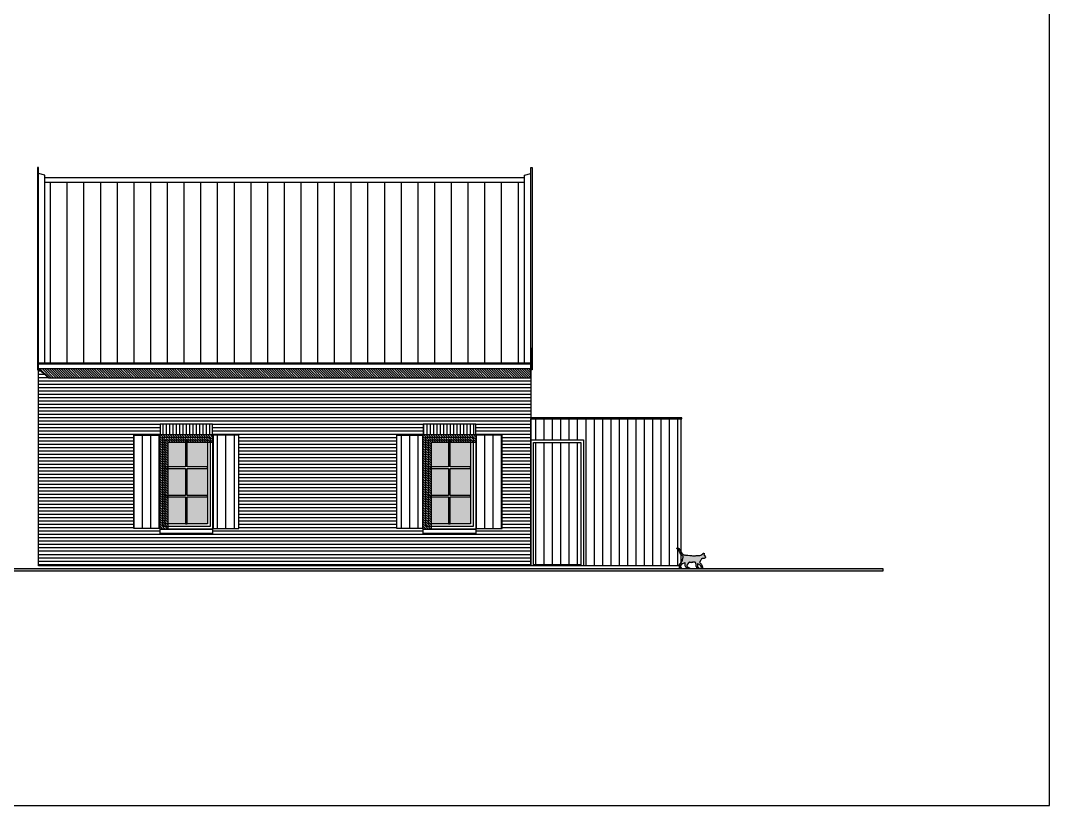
# Model space of a CAD drawing. Header units: millimetres. Extents: x 194362 to 347421, y -189721 to -131700.
# Drawn here: x 327867 to 347421, y -161557 to -146629 of the extents above; entities that cross this region are included whole.
import ezdxf

# ---------------------------------------------------------------- set-up
doc = ezdxf.new("R2010")
doc.units = ezdxf.units.MM
for name, color, linetype in [('arc-glas', 5, 'Continuous'), ('arcering', 5, 'Continuous'), ('grijs03', 252, 'Continuous'), ('KOZIJN', 1, 'Continuous'), ('LAYER_1', 7, 'Continuous'), ('zicht', 5, 'Continuous')]:
    doc.layers.add(name, color=color, linetype=linetype)
doc.layers.add('hulp', color=6, linetype='Continuous', plot=False)

# ---------------------------------------------------------------- blocks, each defined once
blk = doc.blocks.new('Animale (12)')
at = {"layer": 'LAYER_1', "linetype": 'Continuous'}
blk.add_lwpolyline([(-17, 9.9), (-15.5, 8.7), (-14.6, 8.4), (-13.5, 8), (-13.6, 8.3), (-12.4, 7.9), (-10.8, 8), (-9.1, 8), (-7.5, 7.9), (-4.2, 7.3), (-1, 7), (1.3, 6.6), (3.6, 6.4), (5.9, 6.6), (7, 6.8), (8.1, 7), (9.4, 7.4), (10.2, 7.5), (11.2, 7.6), (14, 7.3), (14.2, 7.4), (15.1, 7.3), (17, 7.8), (18.6, 9), (19.5, 9.4), (20, 10.1), (20.8, 10.7), (21.2, 11.3), (21.4, 11.6), (21.8, 11.8), (22, 11.5), (21.9, 11), (21.8, 10.6), (22.7, 11.2), (23.2, 11.6), (23.4, 11.6), (23.2, 10.4), (23, 9.5), (22.7, 8.8), (23.5, 8.2), (24.6, 7), (24.7, 6.3), (25.2, 5.4), (25.6, 4.6), (25.8, 4), (25.8, 3.7), (25.5, 3.3), (25.4, 2.9), (25.2, 2.6), (24.7, 2.1), (24.2, 2), (23.9, 1.7), (23.4, 1.7), (22.3, 1.9), (21, 1.9), (20.2, 1.8), (19.7, 1.5), (19, 1.1), (19, 1.4), (18, 0.2), (18, 0.6), (17.7, -0.6), (17.3, -1.2), (16.6, -2), (15.8, -3.5), (15.6, -3.2), (15.4, -4), (15.1, -4.7), (14.7, -5), (14.9, -6), (15.7, -7.1), (16.8, -8.1), (17.6, -9), (18.1, -9.7), (18.8, -11.1), (19.8, -13), (20.4, -14.9), (20.4, -16.4), (20.2, -17.1), (19.8, -17.1), (19.2, -16.9), (18.7, -16.4), (18.1, -16), (17.4, -14.2), (16.7, -12.3), (15.7, -10.8), (14.6, -10.2), (13.6, -9.7), (12.5, -9.1), (11.4, -8.4), (10.8, -7.9), (10.7, -8.8), (10.5, -10.8), (10.6, -12.4), (10.6, -13.5), (11, -14.4), (11.7, -15), (12.6, -15.5), (13.1, -15.9), (13.3, -16.2), (13.4, -16.6), (13.1, -16.9), (11.3, -17), (10, -16.7), (9.6, -16.4), (9.1, -15.7), (9, -14.4), (8.6, -14.1), (8.6, -13.5), (8.3, -13.7), (8.3, -11.7), (7.9, -9.8), (7.4, -7.8), (6.8, -6.2), (6.9, -5.8), (6.5, -5.3), (5.7, -5.2), (4.1, -5.5), (4.2, -5.3), (3.7, -5.4), (3, -5.6), (3.2, -5.4), (2.6, -5.4), (2.2, -5.4), (1.8, -5.4), (1.4, -5.6), (1.5, -5.4), (0.1, -5.9), (-0.8, -6.5), (-0.8, -6.1), (-1, -5.8), (-1.6, -6), (-2.3, -5.9), (-2.9, -5.8), (-3.9, -6), (-3.5, -5.5), (-4.2, -5.7), (-4.6, -5.5), (-5, -5.4), (-5.4, -5.5), (-6.4, -6.9), (-7.8, -8.4), (-9.4, -11.2), (-9.6, -11.7), (-9.5, -12.5), (-9, -13.4), (-8.1, -14.2), (-7.4, -15), (-6.9, -15.4), (-5.8, -15.6), (-5, -16.1), (-4.6, -16.4), (-4.5, -16.8), (-4.4, -17.3), (-5.7, -17.6), (-7, -17.6), (-8.2, -17.4), (-9.1, -16.9), (-10.3, -15.7), (-11.4, -14.6), (-13, -12.2), (-13.1, -11.7), (-13, -11.2), (-12.8, -10.4), (-12.5, -9.6), (-12.5, -8.8), (-12.5, -8.6), (-12.9, -8.6), (-12.6, -8.2), (-12.5, -7.7), (-12.5, -7), (-12.6, -5.8), (-13.6, -6.6), (-14.5, -7.2), (-16.3, -8), (-18, -8.8), (-19.5, -9.7), (-20.4, -10.6), (-21.2, -11.7), (-21.6, -12.8), (-21.5, -14), (-21.1, -15.1), (-20.4, -15.8), (-20.1, -16.3), (-20.2, -16.8), (-21, -17), (-22.3, -16.8), (-23.1, -16.4), (-23.4, -16.1), (-23.5, -15.2), (-23.7, -15.3), (-23.6, -13.4), (-23.6, -11.6), (-23.5, -9.4), (-23.3, -9.1), (-22.3, -8.4), (-22.8, -8.3), (-22.4, -8.1), (-21, -6.5), (-19.5, -5), (-19.4, -4.5), (-19.8, -4.5), (-18.5, -3.3), (-17.9, -2.5), (-18.4, -2.5), (-17.9, -1.9), (-18.1, -1.6), (-17.7, -0.9), (-17.6, 0), (-17.2, 0.9), (-17.7, 0.6), (-17.5, 1.9), (-17.2, 2.8), (-16.7, 3.7), (-16.5, 4.7), (-16.5, 5.4), (-17, 6.1), (-18.2, 7.2), (-19.8, 8.6), (-21.1, 10), (-22.2, 11.7), (-22.5, 12.4), (-23, 13), (-23.3, 13.5), (-23.8, 14.3), (-24, 14.6), (-24.3, 15), (-23.9, 14.8), (-24.7, 16.3), (-25.1, 17.3), (-25.9, 18.4), (-26.9, 19.3), (-28.3, 20.1), (-28.5, 20.6), (-28.6, 21.1), (-28.3, 21.5), (-27.8, 21.7), (-26.8, 21.7), (-25.5, 21.4), (-24.4, 20.8), (-23.9, 20.1), (-23.3, 18.9), (-22.4, 16.9), (-20.9, 14.2), (-19, 11.8), (-17, 9.9)], dxfattribs=at)
blk = doc.blocks.new('kat01')
at = {"xscale": 10, "yscale": 10, "zscale": 10}
blk.add_blockref('Animale (12)', (-262, 176), dxfattribs=at)

msp = doc.modelspace()

# ---------------------------------------------------------------- hatches: boundary and pattern name
h = msp.add_hatch(color=256)
h.dxf.hatch_style = 1
h.paths.add_polyline_path([(340455.9952, -156777.81392), (340470.5614, -156789.39022), (340479.83777, -156792.38013), (340490.7241, -156796.52), (340489.57413, -156793.83675), (340502.45372, -156797.28664), (340518.32322, -156796.74999), (340534.57604, -156796.29), (340551.28884, -156797.97662), (340584.33113, -156803.26645), (340615.76346, -156806.86967), (340638.8394, -156810.08957), (340661.60868, -156812.00617), (340685.29793, -156810.47289), (340696.33758, -156808.9396), (340707.30056, -156806.86967), (340719.79683, -156802.65314), (340728.15323, -156801.42651), (340738.50291, -156800.5832), (340766.25536, -156803.72644), (340767.86531, -156802.57647), (340777.37167, -156803.34311), (340795.61776, -156798.58993), (340811.87058, -156786.63031), (340821.37695, -156782.33711), (340826.13013, -156775.59066), (340834.10321, -156769.22753), (340837.62976, -156763.55438), (340840.38968, -156760.02782), (340843.9929, -156758.87786), (340845.60284, -156761.25445), (340844.8362, -156766.77427), (340844.45288, -156770.76081), (340853.03928, -156764.09103), (340857.56247, -156760.41114), (340860.09239, -156760.79446), (340858.32911, -156772.75408), (340855.95252, -156781.87713), (340853.11594, -156788.70025), (340861.16568, -156794.29673), (340871.89868, -156806.79301), (340872.89531, -156813.46279), (340878.26181, -156822.20252), (340882.09502, -156830.32893), (340884.31828, -156836.84539), (340884.31828, -156839.06865), (340881.32838, -156843.6685), (340880.25508, -156847.11839), (340877.87849, -156850.95161), (340873.50863, -156855.39813), (340868.14213, -156856.70142), (340864.53891, -156859.23134), (340860.47571, -156859.92132), (340849.05274, -156857.85139), (340836.24981, -156857.16141), (340827.58675, -156858.54136), (340822.68024, -156861.45461), (340816.47043, -156865.36448), (340816.47043, -156862.22125), (340806.50408, -156874.48753), (340806.50408, -156870.88431), (340802.59421, -156882.76726), (340799.06765, -156888.51708), (340791.70789, -156896.33683), (340783.73481, -156911.74634), (340782.20152, -156908.06646), (340779.74827, -156916.88285), (340776.6817, -156923.78263), (340773.38513, -156926.15922), (340774.68843, -156936.20224), (340782.96816, -156947.62521), (340794.08448, -156957.89821), (340801.90423, -156966.02462), (340807.04073, -156973.1544), (340813.63386, -156987.33728), (340824.06019, -157006.12002), (340830.27, -157025.36274), (340830.34666, -157040.4656), (340827.97007, -157047.13539), (340824.21352, -157047.59537), (340817.6204, -157045.67876), (340812.71389, -157040.00561), (340807.19406, -157036.1724), (340800.44761, -157018.1563), (340793.3945, -156999.98688), (340782.8915, -156984.65403), (340772.00518, -156978.82755), (340762.03883, -156973.1544), (340750.99918, -156967.09792), (340740.11286, -156960.73479), (340733.5964, -156955.59829), (340732.98308, -156964.568), (340731.52646, -156984.42404), (340731.60313, -157000.60019), (340732.21644, -157011.48652), (340736.20298, -157020.68622), (340743.40942, -157026.66603), (340751.91915, -157031.64921), (340756.749, -157035.32909), (340759.35558, -157038.39566), (340760.12222, -157042.3822), (340757.28564, -157045.14212), (340738.7329, -157046.29208), (340726.38996, -157043.76216), (340721.94343, -157040.69559), (340717.26691, -157033.02917), (340715.65696, -157020.37957), (340712.51373, -157017.00634), (340711.67042, -157011.10319), (340709.44716, -157013.70978), (340708.83385, -156993.77708), (340705.30729, -156974.38103), (340700.01746, -156954.90831), (340694.11431, -156938.50216), (340694.88096, -156934.97561), (340690.81775, -156929.8391), (340683.15133, -156928.84247), (340666.74518, -156931.44905), (340667.97181, -156929.37912), (340663.21863, -156930.22243), (340656.08885, -156932.59902), (340657.54547, -156930.52908), (340652.48563, -156930.22243), (340648.11577, -156930.22243), (340643.66925, -156930.52908), (340639.75937, -156932.98234), (340640.75601, -156930.52908), (340627.2631, -156935.66559), (340617.91006, -156941.79873), (340617.60341, -156937.58219), (340615.76346, -156934.97561), (340609.55366, -156936.58556), (340603.34386, -156935.89558), (340597.13406, -156934.74562), (340587.3977, -156936.12557), (340590.6176, -156931.90904), (340583.56449, -156933.74898), (340579.65461, -156931.37239), (340575.59141, -156930.22243), (340571.91152, -156931.37239), (340562.25183, -156945.17195), (340547.99228, -156960.27481), (340531.81613, -156988.7939), (340530.51283, -156993.47042), (340530.97282, -157001.90349), (340536.49264, -157010.33655), (340544.84905, -157018.76962), (340551.74883, -157026.28271), (340557.49865, -157030.49925), (340567.77165, -157032.26252), (340576.51138, -157037.16903), (340580.42125, -157040.69559), (340581.18789, -157044.75879), (340582.49119, -157049.66531), (340569.45827, -157052.11856), (340556.27202, -157052.50188), (340544.23573, -157050.27862), (340534.72937, -157045.14212), (340523.3064, -157033.64248), (340511.80676, -157022.14284), (340496.24392, -156998.91358), (340494.94063, -156993.16376), (340495.55394, -156988.56391), (340498.39052, -156980.82082), (340501.07377, -156972.61775), (340501.45709, -156964.26135), (340501.07377, -156962.88139), (340497.24056, -156962.03808), (340500.00047, -156958.89485), (340501.07377, -156953.29836), (340500.69045, -156946.32191), (340500.07713, -156934.51562), (340489.6508, -156942.56537), (340480.60442, -156948.54518), (340463.2783, -156956.36493), (340446.25884, -156964.26135), (340430.92599, -156973.76771), (340422.18627, -156982.35411), (340414.13652, -156993.54708), (340410.37998, -157004.89339), (340410.83996, -157016.77635), (340415.20982, -157027.73933), (340422.18627, -157034.25579), (340424.63952, -157039.54563), (340423.64289, -157044.75879), (340415.59314, -157046.21541), (340402.71355, -157044.75879), (340395.27712, -157040.69559), (340392.28722, -157037.62902), (340390.90726, -157028.12265), (340389.06732, -157029.42595), (340390.21728, -157010.64321), (340390.14062, -156992.32046), (340391.44391, -156970.93113), (340393.28385, -156967.09792), (340403.2502, -156960.5048), (340398.03703, -156959.50816), (340401.56359, -156957.51489), (340416.12979, -156941.79873), (340430.696, -156926.08256), (340431.69263, -156921.4827), (340428.31941, -156921.55937), (340440.89234, -156909.21642), (340447.33214, -156901.32001), (340442.11897, -156901.62667), (340447.4088, -156895.03354), (340445.4922, -156892.1203), (340449.32541, -156885.60384), (340449.70873, -156876.63412), (340454.00193, -156867.43442), (340449.24874, -156870.27099), (340451.08869, -156857.85139), (340454.30858, -156848.49835), (340458.75511, -156839.14531), (340460.67172, -156829.48562), (340460.59505, -156822.6625), (340455.91853, -156815.76272), (340443.72892, -156804.64641), (340428.39607, -156790.92351), (340414.74984, -156776.05065), (340403.71019, -156759.72116), (340400.56695, -156752.89805), (340396.42709, -156746.15159), (340392.67054, -156741.32175), (340387.53403, -156733.11867), (340385.61743, -156730.58875), (340382.62752, -156726.06556), (340386.99738, -156728.28883), (340378.94764, -156713.64596), (340374.88444, -156703.75627), (340366.98802, -156692.56329), (340356.56168, -156683.51691), (340342.76212, -156675.00718), (340340.53886, -156670.94398), (340340.15554, -156665.73081), (340342.76212, -156661.97426), (340347.66863, -156659.751), (340358.32496, -156659.52101), (340371.12789, -156662.28092), (340381.86088, -156668.72072), (340387.15071, -156675.3905), (340393.36052, -156687.35013), (340402.1769, -156707.20616), (340417.43309, -156734.11531), (340436.13916, -156758.18788)])
h = msp.add_hatch(color=256)
h.dxf.hatch_style = 1
h.paths.add_polyline_path([(323258.0562, -157052.60097), (344258.0562, -157052.60097), (344258.0562, -157102.60097), (323258.0562, -157102.60097)])
at = {"layer": 'arc-glas'}
h = msp.add_hatch(color=256, dxfattribs=at)
h.dxf.hatch_style = 1
h.set_gradient(color1=(132, 132, 132), color2=(214, 214, 214), rotation=45, tint=1)
h.paths.add_polyline_path([(331002.99795, -155689.26763), (330617.99795, -155689.26763), (330617.99795, -156202.60097), (331002.99795, -156202.60097)])
h.paths.add_polyline_path([(331002.99795, -155145.9343), (330617.99795, -155145.9343), (330617.99795, -155659.26763), (331002.99795, -155659.26763)])
h.paths.add_polyline_path([(331002.99795, -154602.60097), (330617.99795, -154602.60097), (330617.99795, -155115.9343), (331002.99795, -155115.9343)])
h.paths.add_polyline_path([(331417.99795, -154602.60097), (331032.99795, -154602.60097), (331032.99795, -155115.9343), (331417.99795, -155115.9343)])
h.paths.add_polyline_path([(331417.99795, -155145.9343), (331032.99795, -155145.9343), (331032.99795, -155659.26763), (331417.99795, -155659.26763)])
h.paths.add_polyline_path([(331417.99795, -155689.26763), (331032.99795, -155689.26763), (331032.99795, -156202.60097), (331417.99795, -156202.60097)])
h = msp.add_hatch(color=256, dxfattribs=at)
h.dxf.hatch_style = 1
h.set_gradient(color1=(132, 132, 132), color2=(214, 214, 214), rotation=45, tint=1)
h.paths.add_polyline_path([(336002.99795, -155689.26763), (335617.99795, -155689.26763), (335617.99795, -156202.60097), (336002.99795, -156202.60097)])
h.paths.add_polyline_path([(336002.99795, -155145.9343), (335617.99795, -155145.9343), (335617.99795, -155659.26763), (336002.99795, -155659.26763)])
h.paths.add_polyline_path([(336002.99795, -154602.60097), (335617.99795, -154602.60097), (335617.99795, -155115.9343), (336002.99795, -155115.9343)])
h.paths.add_polyline_path([(336417.99795, -154602.60097), (336032.99795, -154602.60097), (336032.99795, -155115.9343), (336417.99795, -155115.9343)])
h.paths.add_polyline_path([(336417.99795, -155145.9343), (336032.99795, -155145.9343), (336032.99795, -155659.26763), (336417.99795, -155659.26763)])
h.paths.add_polyline_path([(336417.99795, -155689.26763), (336032.99795, -155689.26763), (336032.99795, -156202.60097), (336417.99795, -156202.60097)])
at = {"layer": 'arcering'}
h = msp.add_hatch(dxfattribs=at)
h.set_pattern_fill('LINE', color=256, scale=100, angle=90)
h.set_pattern_definition([(90, (72215.02, -35046.06), (-317.5, 2e-14), [])])
h.paths.add_polyline_path([(337447.99795, -149711.54087), (328327.99795, -149711.54087), (328327.99795, -153144.03674), (337447.99795, -153144.03674)])
h = msp.add_hatch(dxfattribs=at)
h.set_pattern_fill('LINE', color=256, scale=10, angle=135)
h.set_pattern_definition([(135, (72215.02, -34046.062), (-22.4506403, -22.4506403), [])])
h.paths.add_polyline_path([(328207.99795, -153253.02628), (328406.67303, -153423.02628), (337567.99795, -153423.02628), (337567.99795, -153253.02628)])
h = msp.add_hatch(dxfattribs=at)
h.set_pattern_fill('LINE', color=252, scale=50, angle=90)
h.paths.add_polyline_path([(340417.99795, -154202.60097), (337567.99795, -154202.60097), (337567.99795, -154602.60097), (338567.99795, -154602.60097), (338567.99795, -157002.60097), (340390.18363, -157002.60097), (340390.14062, -156992.32046), (340391.61, -156968.20524), (340403.2502, -156960.5048), (340398.03703, -156959.50816), (340401.56359, -156957.51489), (340417.99795, -156939.78309), (340417.99795, -156779.59072), (340414.74984, -156776.05065), (340403.71019, -156759.72116), (340400.56695, -156752.89805), (340396.42709, -156746.15159), (340392.67054, -156741.32175), (340387.53403, -156733.11867), (340381.91685, -156725.704), (340386.99738, -156728.28883), (340378.94764, -156713.64596), (340374.88444, -156703.75627), (340366.98802, -156692.56329), (340356.56168, -156683.51691), (340340.74621, -156673.76404), (340339.97227, -156663.23841), (340347.66863, -156659.751), (340358.32496, -156659.52101), (340371.12789, -156662.28092), (340381.86088, -156668.72072), (340387.15071, -156675.3905), (340393.36052, -156687.35013), (340402.1769, -156707.20616), (340417.43309, -156734.11531), (340417.99795, -156734.84222)])
h.paths.add_polyline_path([(338517.99795, -154652.60097), (337617.99795, -154652.60097), (337617.99795, -156982.60097), (338517.99795, -156982.60097)], flags=17)
h = msp.add_hatch(dxfattribs=at)
h.set_pattern_fill('LINE', color=256, scale=50, angle=90)
h.set_pattern_definition([(90, (72215.02, 0), (-158.75, 1e-14), [])])
h.paths.add_polyline_path([(337017.99795, -154512.60097), (336527.99795, -154512.60097), (336527.99795, -156292.60097), (337017.99795, -156292.60097)])
h.paths.add_polyline_path([(335017.99795, -154512.60097), (335507.99795, -154512.60097), (335507.99795, -156292.60097), (335017.99795, -156292.60097)])
h.paths.add_polyline_path([(332017.99795, -154512.60097), (331527.99795, -154512.60097), (331527.99795, -156292.60097), (332017.99795, -156292.60097)])
h.paths.add_polyline_path([(330017.99795, -154512.60097), (330507.99795, -154512.60097), (330507.99795, -156292.60097), (330017.99795, -156292.60097)])
h = msp.add_hatch(dxfattribs=at)
h.set_pattern_fill('LINE', color=256, scale=10, angle=135)
h.set_pattern_definition([(135, (219964.926, -180263.13), (-22.45064, -22.45064), [])])
h.paths.add_polyline_path([(330517.99795, -156302.60097), (330517.99795, -154502.60097), (331517.99795, -154502.60097), (331517.99795, -154652.60097), (330667.99795, -154652.60097), (330667.99795, -156302.60097)])
h = msp.add_hatch(dxfattribs=at)
h.set_pattern_fill('LINE', color=256, scale=10, angle=135)
h.set_pattern_definition([(135, (224964.926, -180263.13), (-22.45064, -22.45064), [])])
h.paths.add_polyline_path([(335517.99795, -156302.60097), (335517.99795, -154502.60097), (336517.99795, -154502.60097), (336517.99795, -154652.60097), (335667.99795, -154652.60097), (335667.99795, -156302.60097)])
at = {"layer": 'grijs03'}
h = msp.add_hatch(dxfattribs=at)
h.set_pattern_fill('LINE', color=256, scale=20)
h.set_pattern_definition([(0, (72215.02, 0), (0, 63.5), [])])
h.paths.add_polyline_path([(337567.99795, -153423.02628), (328406.67303, -153423.02628), (328207.99795, -153253.02628), (328207.99795, -157002.60097), (337567.99795, -157002.60097)])
h.paths.add_polyline_path([(335017.99795, -154512.60097), (335507.99795, -154512.60097), (335507.99795, -156292.60097), (335017.99795, -156292.60097)], flags=16)
h.paths.add_polyline_path([(335517.99795, -154502.60097), (335517.99795, -154302.60097), (336517.99795, -154302.60097), (336517.99795, -154502.60097), (336517.99795, -154652.60097), (336517.99795, -156302.60097), (336517.99795, -156382.60097), (335517.99795, -156382.60097), (335517.99795, -156302.60097)], flags=16)
h.paths.add_polyline_path([(335567.99795, -154552.60097), (336467.99795, -154552.60097), (336467.99795, -156252.60097), (335567.99795, -156252.60097)], flags=0)
h.paths.add_polyline_path([(335617.99795, -154602.60097), (336417.99795, -154602.60097), (336417.99795, -156202.60097), (335617.99795, -156202.60097)], flags=0)
h.paths.add_polyline_path([(335617.99795, -155659.26763), (336002.99795, -155659.26763), (336002.99795, -155145.9343), (335617.99795, -155145.9343), (335617.99795, -155115.9343), (336002.99795, -155115.9343), (336002.99795, -154602.60097), (336032.99795, -154602.60097), (336032.99795, -155115.9343), (336417.99795, -155115.9343), (336417.99795, -155145.9343), (336032.99795, -155145.9343), (336032.99795, -155659.26763), (336417.99795, -155659.26763), (336417.99795, -155689.26763), (336032.99795, -155689.26763), (336032.99795, -156202.60097), (336002.99795, -156202.60097), (336002.99795, -155689.26763), (335617.99795, -155689.26763)], flags=0)
h.paths.add_polyline_path([(332017.99795, -156292.60097), (331527.99795, -156292.60097), (331527.99795, -154512.60097), (332017.99795, -154512.60097)], flags=16)
h.paths.add_polyline_path([(331517.99795, -156302.60097), (331517.99795, -156382.60097), (330517.99795, -156382.60097), (330517.99795, -156302.60097), (330517.99795, -154502.60097), (330517.99795, -154302.60097), (331517.99795, -154302.60097), (331517.99795, -154502.60097), (331517.99795, -154652.60097)], flags=16)
h.paths.add_polyline_path([(331467.99795, -156252.60097), (330567.99795, -156252.60097), (330567.99795, -154552.60097), (331467.99795, -154552.60097)], flags=0)
h.paths.add_polyline_path([(331417.99795, -156202.60097), (330617.99795, -156202.60097), (330617.99795, -154602.60097), (331417.99795, -154602.60097)], flags=0)
h.paths.add_polyline_path([(331417.99795, -155689.26763), (331032.99795, -155689.26763), (331032.99795, -156202.60097), (331002.99795, -156202.60097), (331002.99795, -155689.26763), (330617.99795, -155689.26763), (330617.99795, -155659.26763), (331002.99795, -155659.26763), (331002.99795, -155145.9343), (330617.99795, -155145.9343), (330617.99795, -155115.9343), (331002.99795, -155115.9343), (331002.99795, -154602.60097), (331032.99795, -154602.60097), (331032.99795, -155115.9343), (331417.99795, -155115.9343), (331417.99795, -155145.9343), (331032.99795, -155145.9343), (331032.99795, -155659.26763), (331417.99795, -155659.26763)], flags=0)
h.paths.add_polyline_path([(336527.99795, -154512.60097), (337017.99795, -154512.60097), (337017.99795, -156292.60097), (336527.99795, -156292.60097)], flags=16)
h.paths.add_polyline_path([(330507.99795, -156292.60097), (330017.99795, -156292.60097), (330017.99795, -154512.60097), (330507.99795, -154512.60097)], flags=16)
h = msp.add_hatch(dxfattribs=at)
h.set_pattern_fill('LINE', color=256, scale=20, angle=90)
h.set_pattern_definition([(90, (182368.49, -70092.123), (-63.5, 4e-15), [])])
h.paths.add_polyline_path([(330517.99795, -154502.60097), (331517.99795, -154502.60097), (331517.99795, -154302.60097), (330517.99795, -154302.60097)])
h.paths.add_polyline_path([(335517.99795, -154502.60097), (336517.99795, -154502.60097), (336517.99795, -154302.60097), (335517.99795, -154302.60097)])

# ---------------------------------------------------------------- linework, layer by layer
for p, q in [((328327.99795, -149567.94712), (328207.99795, -149537.94712)), ((328327.99795, -153144.03674), (328327.99795, -149567.94712)), ((337447.99795, -149567.94712), (337567.99795, -149537.94712)), ((337447.99795, -153144.03674), (337447.99795, -149567.94712)), ((337447.99795, -149617.94712), (328327.99795, -149617.94712)), ((337447.99795, -149711.54087), (328327.99795, -149711.54087)), ((337567.99795, -153144.03674), (328207.99795, -153144.03674)), ((337567.99795, -153165.56817), (328207.99795, -153165.56817)), ((337567.99795, -153253.02628), (328207.99795, -153253.02628)), ((323258.0562, -157052.60097), (344258.0562, -157052.60097))]:
    msp.add_line(p, q)
for points in [[(282423.63129, -161557.4657), (347421.45805, -161557.4657), (347421.45805, -131700.44972), (282423.63129, -131700.44972)], [(328187.99795, -153272.60097), (328207.99795, -153272.60097), (328207.99795, -149422.60097), (328187.99795, -149422.60097)], [(337587.99795, -153272.60097), (337567.99795, -153272.60097), (337567.99795, -149422.60097), (337587.99795, -149422.60097)], [(331517.99795, -156302.60097), (330517.99795, -156302.60097), (330517.99795, -154502.60097), (331517.99795, -154502.60097)], [(336517.99795, -156302.60097), (335517.99795, -156302.60097), (335517.99795, -154502.60097), (336517.99795, -154502.60097)], [(323258.0562, -157052.60097), (344258.0562, -157052.60097), (344258.0562, -157102.60097), (323258.0562, -157102.60097)]]:
    msp.add_lwpolyline(points, close=True)
msp.add_lwpolyline([(337567.99795, -152852.84634), (337567.99795, -157002.60097), (328207.99795, -157002.60097), (328207.99795, -152852.84634)])
for points in [[(337567.99795, -154202.60097), (340417.99795, -154202.60097), (340437.99795, -154202.60097), (340437.99795, -154182.60097), (337567.99795, -154182.60097)], [(340417.99795, -157002.60097), (337567.99795, -157002.60097), (337567.99795, -154202.60097), (340417.99795, -154202.60097)], [(330517.99795, -154502.60097), (331517.99795, -154502.60097), (331517.99795, -154302.60097), (330517.99795, -154302.60097)], [(335517.99795, -154502.60097), (336517.99795, -154502.60097), (336517.99795, -154302.60097), (335517.99795, -154302.60097)], [(338567.99795, -157002.60097), (337567.99795, -157002.60097), (337567.99795, -154602.60097), (338567.99795, -154602.60097)], [(338517.99795, -156982.60097), (337617.99795, -156982.60097), (337617.99795, -154652.60097), (338517.99795, -154652.60097)]]:
    msp.add_lwpolyline(points, close=True, dxfattribs=at)
at = {"layer": 'hulp'}
for points in [[(328207.99795, -153253.02628), (328406.67303, -153423.02628), (337567.99795, -153423.02628), (337567.99795, -153253.02628), (337567.99795, -153253.02628), (337567.99795, -153253.02628)], [(330517.99795, -156302.60097), (330517.99795, -154502.60097), (331517.99795, -154502.60097), (331517.99795, -154652.60097), (330667.99795, -154652.60097), (330667.99795, -156302.60097)], [(335517.99795, -156302.60097), (335517.99795, -154502.60097), (336517.99795, -154502.60097), (336517.99795, -154652.60097), (335667.99795, -154652.60097), (335667.99795, -156302.60097)]]:
    msp.add_lwpolyline(points, close=True, dxfattribs=at)
at = {"layer": 'KOZIJN'}
for points in [[(331467.99795, -156252.60097), (330567.99795, -156252.60097), (330567.99795, -154552.60097), (331467.99795, -154552.60097)], [(331417.99795, -156202.60097), (330617.99795, -156202.60097), (330617.99795, -154602.60097), (331417.99795, -154602.60097)], [(331417.99795, -155115.9343), (331032.99795, -155115.9343), (331032.99795, -154602.60097), (331002.99795, -154602.60097), (331002.99795, -155115.9343), (330617.99795, -155115.9343), (330617.99795, -155145.9343), (331002.99795, -155145.9343), (331002.99795, -155659.26763), (330617.99795, -155659.26763), (330617.99795, -155689.26763), (331002.99795, -155689.26763), (331002.99795, -156202.60097), (331032.99795, -156202.60097), (331032.99795, -155689.26763), (331417.99795, -155689.26763), (331417.99795, -155659.26763), (331032.99795, -155659.26763), (331032.99795, -155145.9343), (331417.99795, -155145.9343)], [(336467.99795, -156252.60097), (335567.99795, -156252.60097), (335567.99795, -154552.60097), (336467.99795, -154552.60097)], [(336417.99795, -156202.60097), (335617.99795, -156202.60097), (335617.99795, -154602.60097), (336417.99795, -154602.60097)], [(336417.99795, -155115.9343), (336032.99795, -155115.9343), (336032.99795, -154602.60097), (336002.99795, -154602.60097), (336002.99795, -155115.9343), (335617.99795, -155115.9343), (335617.99795, -155145.9343), (336002.99795, -155145.9343), (336002.99795, -155659.26763), (335617.99795, -155659.26763), (335617.99795, -155689.26763), (336002.99795, -155689.26763), (336002.99795, -156202.60097), (336032.99795, -156202.60097), (336032.99795, -155689.26763), (336417.99795, -155689.26763), (336417.99795, -155659.26763), (336032.99795, -155659.26763), (336032.99795, -155145.9343), (336417.99795, -155145.9343)]]:
    msp.add_lwpolyline(points, close=True, dxfattribs=at)
at = {"layer": 'zicht'}
for points in [[(330017.99795, -154512.60097), (330507.99795, -154512.60097), (330507.99795, -156292.60097), (330017.99795, -156292.60097)], [(332017.99795, -154512.60097), (331527.99795, -154512.60097), (331527.99795, -156292.60097), (332017.99795, -156292.60097)], [(335017.99795, -154512.60097), (335507.99795, -154512.60097), (335507.99795, -156292.60097), (335017.99795, -156292.60097)], [(337017.99795, -154512.60097), (336527.99795, -154512.60097), (336527.99795, -156292.60097), (337017.99795, -156292.60097)], [(331517.99795, -156302.60097), (331517.99795, -156382.60097), (330517.99795, -156382.60097), (330517.99795, -156302.60097)], [(336517.99795, -156302.60097), (336517.99795, -156382.60097), (335517.99795, -156382.60097), (335517.99795, -156302.60097)]]:
    msp.add_lwpolyline(points, close=True, dxfattribs=at)

# ---------------------------------------------------------------- block references
msp.add_blockref('kat01', (340888.46377, -157052.60097))

doc.saveas('drawing.dxf')
